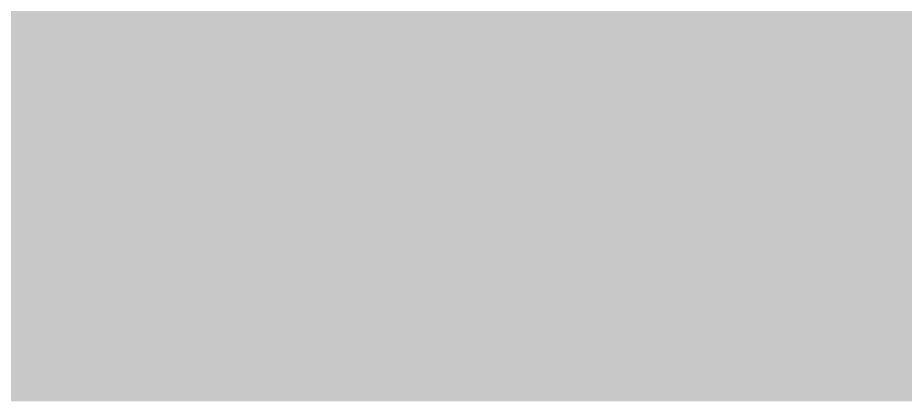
# Model space of a CAD drawing. Header units: inches. Extents: x -3 to 191, y -18 to 93.
# Drawn here: x 106.3018 to 106.4469, y 72.0035 to 72.0662 of the extents above; entities that cross this region are included whole.
import ezdxf

# ---------------------------------------------------------------- set-up
doc = ezdxf.new("R2010")
doc.units = ezdxf.units.IN
doc.layers.add('Mechanical 13', color=56, linetype='Continuous')

# ---------------------------------------------------------------- blocks, each defined once
blk = doc.blocks.new('CAP_0805_414')
at = {"layer": 'Mechanical 13'}
for points in [[(-2.159, 1.143, 0.175, 0.175, 0), (-2.159, -1.143, 0.175, 0.175, 0)], [(-2.159, 1.143, 0.175, 0.175, 0), (2.159, 1.143, 0.175, 0.175, 0)]]:
    blk.add_lwpolyline(points, format="xyseb", dxfattribs=at)
blk.add_lwpolyline([(-2.20275, 1.143, 0.0875, 0.0875, 1), (-2.11525, 1.143, 0.0875, 0.0875, 1)], format="xyseb", close=True, dxfattribs=at)
blk.add_lwpolyline([(-2.20275, 1.143, 0.0875, 0.0875, 1), (-2.11525, 1.143, 0.0875, 0.0875, 1)], format="xyseb", close=True, dxfattribs=at)
blk = doc.blocks.new('CAP_0805_415')
at = {"layer": 'Mechanical 13'}
for points in [[(-2.159, 1.143, 0.175, 0.175, 0), (-2.159, -1.143, 0.175, 0.175, 0)], [(-2.159, -1.143, 0.175, 0.175, 0), (2.159, -1.143, 0.175, 0.175, 0)]]:
    blk.add_lwpolyline(points, format="xyseb", dxfattribs=at)
blk.add_lwpolyline([(-2.20275, -1.143, 0.0875, 0.0875, 1), (-2.11525, -1.143, 0.0875, 0.0875, 1)], format="xyseb", close=True, dxfattribs=at)
blk.add_lwpolyline([(-2.20275, -1.143, 0.0875, 0.0875, 1), (-2.11525, -1.143, 0.0875, 0.0875, 1)], format="xyseb", close=True, dxfattribs=at)

msp = doc.modelspace()

# ---------------------------------------------------------------- block references
at = {"rotation": 90}
for name, p in [('CAP_0805_415', (105.25001, 74.25)), ('CAP_0805_414', (107.50001, 74.25))]:
    msp.add_blockref(name, p, dxfattribs=at)

doc.saveas('drawing.dxf')
